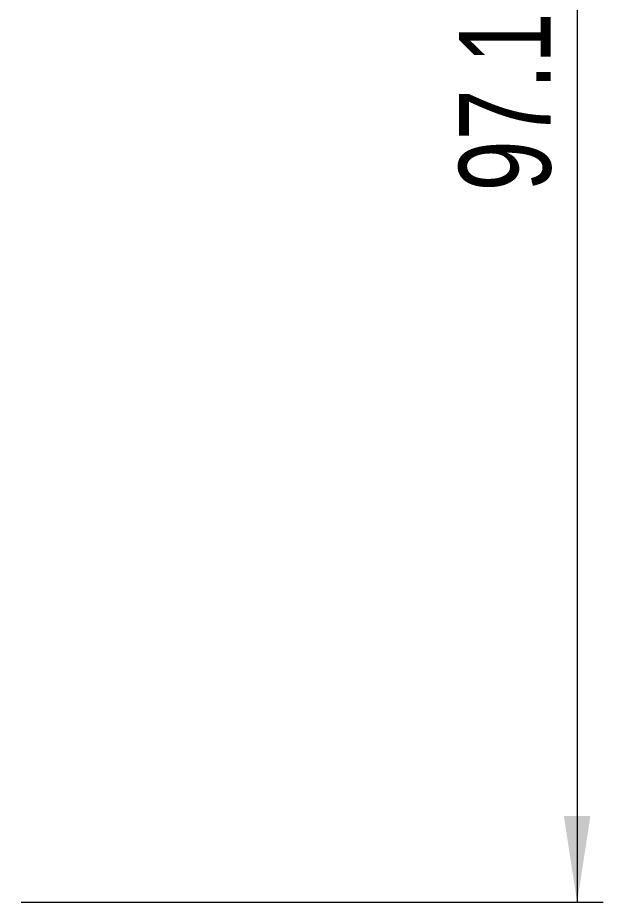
# Model space of a CAD drawing. Header units: millimetres. Extents: x 53 to 380, y 29 to 265.
# Drawn here: x 352.71 to 375.07, y 201.26 to 235.06 of the extents above; entities that cross this region are included whole.
import ezdxf

# ---------------------------------------------------------------- set-up
doc = ezdxf.new("R2010")
doc.units = ezdxf.units.MM
doc.styles.add('SLDTEXTSTYLE0', font='TXT', dxfattribs={"width": 0.75})
doc.dimstyles.new('SLDDIMSTYLE0', dxfattribs={"dimtxt": 3.5, "dimasz": 3.302, "dimexe": 0, "dimexo": 0.0625, "dimgap": 0.875, "dimtad": 1, "dimlfac": 2, "dimrnd": 1e-09, "dimzin": 4, "dimdsep": 46, "dimtxsty": 'SLDTEXTSTYLE0', "dimsah": 1, "dimcen": 0.09, "dimadec": 0, "dimazin": 1, "dimtfac": 1, "dimtofl": 0, "dimtmove": 0, "dimatfit": 3, "dimfxl": 1, "dimfrac": 2, "dimtolj": 1, "dimtzin": 12, "dimarcsym": 0})

# ---------------------------------------------------------------- blocks, each defined once
blk = doc.blocks.new('_D_3')
at = {"color": 7, "linetype": 'Continuous', "lineweight": 0, "transparency": 16777216}
for p, q in [((336.78, 249.812), (375.075, 249.812)), ((374.075, 249.812), (374.075, 201.263)), ((352.847, 201.263), (375.075, 201.263))]:
    blk.add_line(p, q, dxfattribs=at)
at = {"color": 7, "linetype": 'Continuous', "lineweight": 18, "transparency": 16777216}
for points in [[(374.075, 249.812), (373.567, 246.51), (374.583, 246.51)], [(374.075, 201.263), (374.583, 204.565), (373.567, 204.565)]]:
    blk.add_solid(points, dxfattribs=at)
at = {"color": 7, "linetype": 'Continuous', "lineweight": 18, "transparency": 16777216, "insert": (369.563, 228.424), "char_height": 3.5, "attachment_point": 1, "rotation": 90, "style": 'SLDTEXTSTYLE0'}
blk.add_mtext('97.10', dxfattribs=at)

msp = doc.modelspace()

# ---------------------------------------------------------------- dimensions: what is measured, and where the dimension line sits
at = {"color": 7, "linetype": 'Continuous', "lineweight": 18}
dim = msp.add_linear_dim(base=(374.0745, 201.2632), p1=(335.7803, 249.8116), p2=(351.8475, 201.2632), angle=90, dimstyle='SLDDIMSTYLE0', dxfattribs=at)
dim.commit()
dim.dimension.update_dxf_attribs({"geometry": '_D_3', "text_midpoint": (374.0745, 234.2425), "dimtype": 160})

doc.saveas('drawing.dxf')
